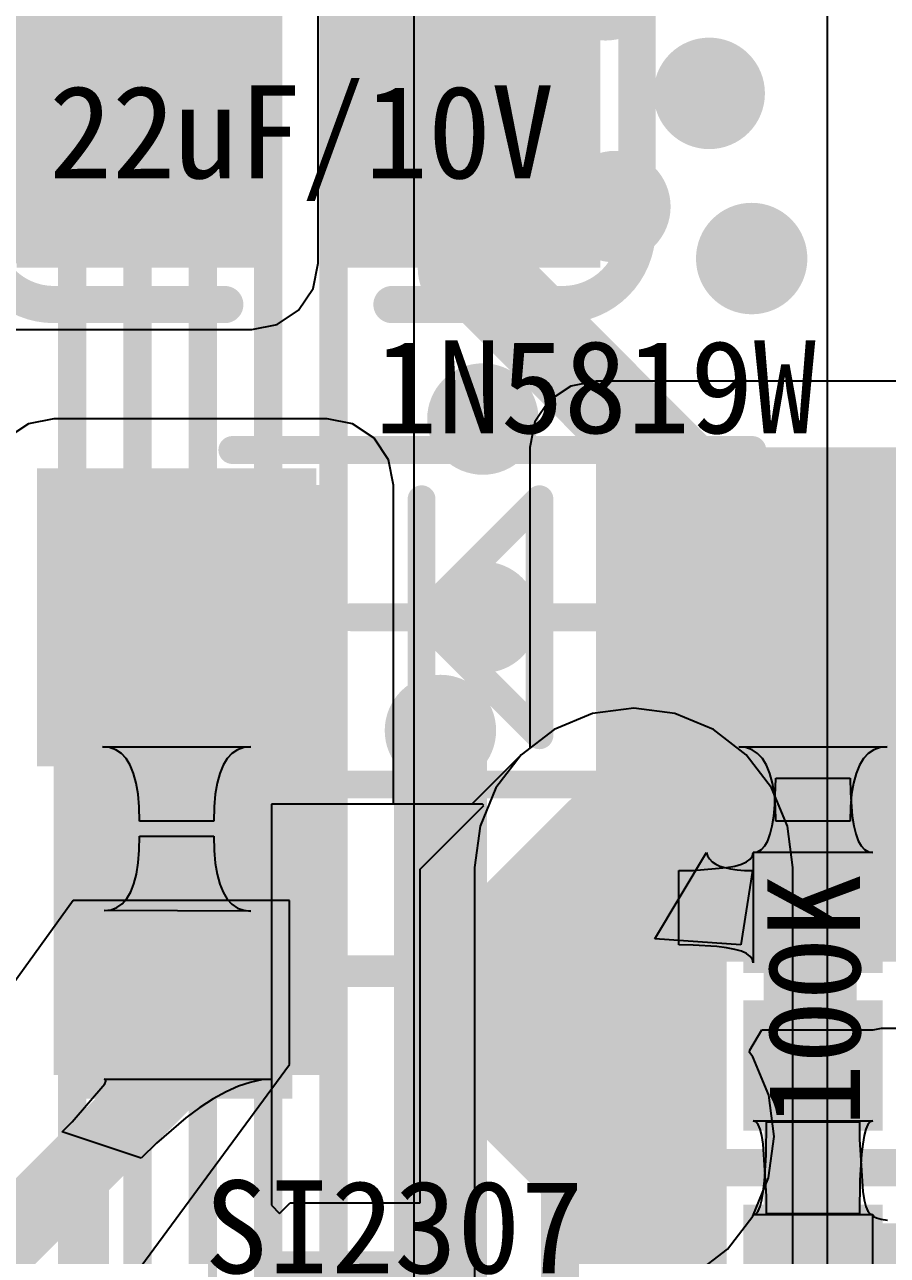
# Model space of a CAD drawing. Header units: millimetres. Extents: x -30 to 3.5, y -1.1 to 91.3.
# Drawn here: x -11.1 to -6.46, y 49.25 to 55.87 of the extents above; entities that cross this region are included whole.
import ezdxf

# ---------------------------------------------------------------- set-up
doc = ezdxf.new("R2010")
doc.units = ezdxf.units.MM
for name, color, linetype in [('BottomLayer', 5, 'Continuous'), ('MultiLayer', 9, 'Continuous'), ('TopLayer', 1, 'Continuous'), ('TopOverlay', 2, 'Continuous'), ('TopPaste', 8, 'Continuous'), ('TopSolder', 216, 'Continuous'), ('ViaHoleLayer', 16, 'Continuous')]:
    doc.layers.add(name, color=color, linetype=linetype)

# ---------------------------------------------------------------- blocks, each defined once
blk = doc.blocks.new('LC_0805_C_3')
at = {"layer": 'TopLayer'}
for points in [[(-1.46999706, -0.7349998), (-0.30999938, -0.7349998), (-1.46999706, 0.7349998), (-0.30999938, 0.7349998)], [(0.31000446, -0.7349998), (1.47000214, -0.7349998), (0.31000446, 0.7349998), (1.47000214, 0.7349998)]]:
    blk.add_solid(points, dxfattribs=at)
at = {"layer": 'TopOverlay', "const_width": 0.1999996}
for points in [[(-1.77000154, 0.63500508, -0.4142135623730951), (-1.37000234, 1.03500428)], [(1.37000488, 1.03500428, -0.4142126324387498), (1.77000408, 0.63500254)], [(-1.36999726, -1.03500174, -0.4142126324387498), (-1.769999, -0.63500254)], [(1.77000154, -0.635, -0.4142135623730951), (1.37000234, -1.0349992)]]:
    blk.add_lwpolyline(points, format="xyb", dxfattribs=at)
for points in [[(-1.37000234, 1.03500428), (-0.4500016399999999, 1.03500428)], [(0.4500041799999999, 1.03500428), (1.37000488, 1.03500428)], [(-1.769999, -0.635), (-1.769999, 0.635)], [(1.77000154, -0.635), (1.77000154, 0.635)], [(-1.36999726, -1.0349992), (-0.44999656, -1.0349992)], [(0.4500016399999999, -1.0349992), (1.37000234, -1.0349992)]]:
    blk.add_lwpolyline(points, dxfattribs=at)
at = {"layer": 'TopOverlay', "const_width": 0.0999998}
for points in [[(-1.42000224, 1.03500428, 1), (-1.32000244, 1.03500428, 1)], [(-1.42000224, 1.03500428, 1), (-1.32000244, 1.03500428, 1)], [(-0.50000154, 1.03500428, 1), (-0.40000174, 1.03500428, 1)], [(0.40000428, 1.03500428, 1), (0.50000408, 1.03500428, 1)], [(1.32000498, 1.03500428, 1), (1.42000478, 1.03500428, 1)], [(1.32000498, 1.03500428, 1), (1.42000478, 1.03500428, 1)], [(-1.82000144, 0.63500508, 1), (-1.72000164, 0.63500508, 1)], [(-1.8199989, 0.635, 1), (-1.7199991, 0.635, 1)], [(1.72000164, 0.635, 1), (1.82000144, 0.635, 1)], [(1.72000418, 0.63500254, 1), (1.82000398, 0.63500254, 1)], [(-1.8199989, -0.635, 1), (-1.7199991, -0.635, 1)], [(-1.8199989, -0.63500254, 1), (-1.7199991, -0.63500254, 1)], [(1.72000164, -0.635, 1), (1.82000144, -0.635, 1)], [(1.72000164, -0.635, 1), (1.82000144, -0.635, 1)], [(-1.41999716, -1.0349992, 1), (-1.31999736, -1.0349992, 1)], [(-1.41999716, -1.03500174, 1), (-1.31999736, -1.03500174, 1)], [(-0.49999646, -1.0349992, 1), (-0.3999966599999999, -1.0349992, 1)], [(0.40000174, -1.0349992, 1), (0.50000154, -1.0349992, 1)], [(1.32000244, -1.0349992, 1), (1.42000224, -1.0349992, 1)], [(1.32000244, -1.0349992, 1), (1.42000224, -1.0349992, 1)]]:
    blk.add_lwpolyline(points, format="xyb", close=True, dxfattribs=at)
at = {"layer": 'TopPaste'}
for points in [[(-1.46999706, -0.7349998), (-0.30999938, -0.7349998), (-1.46999706, 0.7349998), (-0.30999938, 0.7349998)], [(0.31000446, -0.7349998), (1.47000214, -0.7349998), (0.31000446, 0.7349998), (1.47000214, 0.7349998)]]:
    blk.add_solid(points, dxfattribs=at)
at = {"layer": 'TopSolder'}
for points in [[(-1.57159706, -0.8365998), (-0.20839938, -0.8365998), (-1.57159706, 0.8365998), (-0.20839938, 0.8365998)], [(0.20840446, -0.8365998), (1.57160214, -0.8365998), (0.20840446, 0.8365998), (1.57160214, 0.8365998)]]:
    blk.add_solid(points, dxfattribs=at)
blk = doc.blocks.new('LC_0402_R_19')
at = {"layer": 'TopLayer'}
for points in [[(-0.72499728, -0.32500062), (-0.12499848, -0.32500062), (-0.72499728, 0.32500062), (-0.12499848, 0.32500062)], [(0.12500356, -0.32500062), (0.72500236, -0.32500062), (0.12500356, 0.32500062), (0.72500236, 0.32500062)]]:
    blk.add_solid(points, dxfattribs=at)
at = {"layer": 'TopOverlay', "const_width": 0.1999996}
for points in [[(-0.9749993199999999, 0.57499758), (-0.2999994, 0.57499758)], [(-0.9749993199999999, 0.57499758), (-0.9749993199999999, -0.5750026599999999)], [(0.2999994, 0.57499758), (0.9749993199999999, 0.57499758)], [(0.9749993199999999, 0.57499758), (0.9749993199999999, -0.5750026599999999)], [(-0.9749993199999999, -0.5750026599999999), (-0.2999994, -0.5750026599999999)], [(0.2999994, -0.5750026599999999), (0.9749993199999999, -0.5750026599999999)]]:
    blk.add_lwpolyline(points, dxfattribs=at)
at = {"layer": 'TopOverlay', "const_width": 0.0999998}
for points in [[(-1.02499922, 0.57499758, 1), (-0.9249994199999999, 0.57499758, 1)], [(-1.02499922, 0.57499758, 1), (-0.9249994199999999, 0.57499758, 1)], [(-0.3499993, 0.57499758, 1), (-0.2499995, 0.57499758, 1)], [(0.2499995, 0.57499758, 1), (0.3499993, 0.57499758, 1)], [(0.9249994199999999, 0.57499758, 1), (1.02499922, 0.57499758, 1)], [(0.9249994199999999, 0.57499758, 1), (1.02499922, 0.57499758, 1)], [(-1.02499922, -0.5750026599999999, 1), (-0.9249994199999999, -0.5750026599999999, 1)], [(-1.02499922, -0.5750026599999999, 1), (-0.9249994199999999, -0.5750026599999999, 1)], [(-0.3499993, -0.5750026599999999, 1), (-0.2499995, -0.5750026599999999, 1)], [(0.2499995, -0.5750026599999999, 1), (0.3499993, -0.5750026599999999, 1)], [(0.9249994199999999, -0.5750026599999999, 1), (1.02499922, -0.5750026599999999, 1)], [(0.9249994199999999, -0.5750026599999999, 1), (1.02499922, -0.5750026599999999, 1)]]:
    blk.add_lwpolyline(points, format="xyb", close=True, dxfattribs=at)
at = {"layer": 'TopPaste'}
for points in [[(-0.72499728, -0.32500062), (-0.12499848, -0.32500062), (-0.72499728, 0.32500062), (-0.12499848, 0.32500062)], [(0.12500356, -0.32500062), (0.72500236, -0.32500062), (0.12500356, 0.32500062), (0.72500236, 0.32500062)]]:
    blk.add_solid(points, dxfattribs=at)
at = {"layer": 'TopSolder'}
for points in [[(-0.7757972799999999, -0.37580062), (-0.07419848, -0.37580062), (-0.7757972799999999, 0.37580062), (-0.07419848, 0.37580062)], [(0.07420356, -0.37580062), (0.7758023599999999, -0.37580062), (0.07420356, 0.37580062), (0.7758023599999999, 0.37580062)]]:
    blk.add_solid(points, dxfattribs=at)
blk = doc.blocks.new('LC_0402_R_20')
at = {"layer": 'TopLayer'}
for points in [[(-0.72499728, -0.32500062), (-0.12499848, -0.32500062), (-0.72499728, 0.32500062), (-0.12499848, 0.32500062)], [(0.12500356, -0.32500062), (0.72500236, -0.32500062), (0.12500356, 0.32500062), (0.72500236, 0.32500062)]]:
    blk.add_solid(points, dxfattribs=at)
at = {"layer": 'TopOverlay', "const_width": 0.1999996}
for points in [[(-0.9749993199999999, 0.57499758), (-0.2999994, 0.57499758)], [(-0.9749993199999999, 0.57499758), (-0.9749993199999999, -0.5750026599999999)], [(0.2999994, 0.57499758), (0.9749993199999999, 0.57499758)], [(0.9749993199999999, 0.57499758), (0.9749993199999999, -0.5750026599999999)], [(-0.9749993199999999, -0.5750026599999999), (-0.2999994, -0.5750026599999999)], [(0.2999994, -0.5750026599999999), (0.9749993199999999, -0.5750026599999999)]]:
    blk.add_lwpolyline(points, dxfattribs=at)
at = {"layer": 'TopOverlay', "const_width": 0.0999998}
for points in [[(-1.02499922, 0.57499758, 1), (-0.9249994199999999, 0.57499758, 1)], [(-1.02499922, 0.57499758, 1), (-0.9249994199999999, 0.57499758, 1)], [(-0.3499993, 0.57499758, 1), (-0.2499995, 0.57499758, 1)], [(0.2499995, 0.57499758, 1), (0.3499993, 0.57499758, 1)], [(0.9249994199999999, 0.57499758, 1), (1.02499922, 0.57499758, 1)], [(0.9249994199999999, 0.57499758, 1), (1.02499922, 0.57499758, 1)], [(-1.02499922, -0.5750026599999999, 1), (-0.9249994199999999, -0.5750026599999999, 1)], [(-1.02499922, -0.5750026599999999, 1), (-0.9249994199999999, -0.5750026599999999, 1)], [(-0.3499993, -0.5750026599999999, 1), (-0.2499995, -0.5750026599999999, 1)], [(0.2499995, -0.5750026599999999, 1), (0.3499993, -0.5750026599999999, 1)], [(0.9249994199999999, -0.5750026599999999, 1), (1.02499922, -0.5750026599999999, 1)], [(0.9249994199999999, -0.5750026599999999, 1), (1.02499922, -0.5750026599999999, 1)]]:
    blk.add_lwpolyline(points, format="xyb", close=True, dxfattribs=at)
at = {"layer": 'TopPaste'}
for points in [[(-0.72499728, -0.32500062), (-0.12499848, -0.32500062), (-0.72499728, 0.32500062), (-0.12499848, 0.32500062)], [(0.12500356, -0.32500062), (0.72500236, -0.32500062), (0.12500356, 0.32500062), (0.72500236, 0.32500062)]]:
    blk.add_solid(points, dxfattribs=at)
at = {"layer": 'TopSolder'}
for points in [[(-0.7757972799999999, -0.37580062), (-0.07419848, -0.37580062), (-0.7757972799999999, 0.37580062), (-0.07419848, 0.37580062)], [(0.07420356, -0.37580062), (0.7758023599999999, -0.37580062), (0.07420356, 0.37580062), (0.7758023599999999, 0.37580062)]]:
    blk.add_solid(points, dxfattribs=at)
blk = doc.blocks.new('SOT_23___GDS_26')
at = {"layer": 'TopLayer'}
for points in [[(-0.4571999999999999, 0.4660011), (0.4571999999999999, 0.4660011), (-0.4571999999999999, 1.5659989), (0.4571999999999999, 1.5659989)], [(-1.4072108, -1.4732), (-0.4928107999999999, -1.4732), (-1.4072108, -0.5588), (-0.4928107999999999, -0.5588)], [(0.4928107999999999, -1.4732), (1.4072108, -1.4732), (0.4928107999999999, -0.5588), (1.4072108, -0.5588)]]:
    blk.add_solid(points, dxfattribs=at)
at = {"layer": 'TopOverlay', "const_width": 0.16999966}
for points in [[(-0.9500107999999999, 1.143), (-1.4580108, 1.143)], [(-1.4580108, 1.143), (-1.4580108, 0)], [(1.4629892, 1.143), (0.9549892, 1.143)], [(1.4629892, 1.143), (1.4629892, 0)], [(0.2183892, -1.143), (-0.2134108, -1.143)]]:
    blk.add_lwpolyline(points, dxfattribs=at)
at = {"layer": 'TopOverlay', "const_width": 0.08499856}
for points in [[(-1.50051008, 1.143, 1), (-1.41551152, 1.143, 1)], [(-1.50051008, 1.143, 1), (-1.41551152, 1.143, 1)], [(-0.9925100799999999, 1.143, 1), (-0.9075115199999999, 1.143, 1)], [(0.91248992, 1.143, 1), (0.9974884799999999, 1.143, 1)], [(1.42048992, 1.143, 1), (1.50548848, 1.143, 1)], [(1.42048992, 1.143, 1), (1.50548848, 1.143, 1)], [(-1.50051008, 0, 1), (-1.41551152, 0, 1)], [(1.42048992, 0, 1), (1.50548848, 0, 1)], [(-0.25591008, -1.143, 1), (-0.17091152, -1.143, 1)], [(0.17588992, -1.143, 1), (0.26088848, -1.143, 1)]]:
    blk.add_lwpolyline(points, format="xyb", close=True, dxfattribs=at)
at = {"layer": 'TopPaste'}
for points in [[(-0.4571999999999999, 0.4660011), (0.4571999999999999, 0.4660011), (-0.4571999999999999, 1.5659989), (0.4571999999999999, 1.5659989)], [(-1.4072108, -1.4732), (-0.4928107999999999, -1.4732), (-1.4072108, -0.5588), (-0.4928107999999999, -0.5588)], [(0.4928107999999999, -1.4732), (1.4072108, -1.4732), (0.4928107999999999, -0.5588), (1.4072108, -0.5588)]]:
    blk.add_solid(points, dxfattribs=at)
at = {"layer": 'TopSolder'}
for points in [[(-0.5588, 0.3644011), (0.5588, 0.3644011), (-0.5588, 1.6675989), (0.5588, 1.6675989)], [(-1.5088108, -1.5748), (-0.3912108, -1.5748), (-1.5088108, -0.4571999999999999), (-0.3912108, -0.4571999999999999)], [(0.3912108, -1.5748), (1.5088108, -1.5748), (0.3912108, -0.4571999999999999), (1.5088108, -0.4571999999999999)]]:
    blk.add_solid(points, dxfattribs=at)
blk = doc.blocks.new('SDO123_38')
at = {"layer": 'TopLayer'}
for points in [[(-1.05000044, -0.6999985999999999), (-1.05000044, 0.6999985999999999), (-2.34999784, -0.6999985999999999), (-2.34999784, 0.6999985999999999)], [(2.34999784, -0.6999985999999999), (2.34999784, 0.6999985999999999), (1.05000044, -0.6999985999999999), (1.05000044, 0.6999985999999999)]]:
    blk.add_solid(points, dxfattribs=at)
at = {"layer": 'TopOverlay', "const_width": 0.1499997}
for points in [[(1.39999974, 0.90000074), (-1.39999974, 0.90000074)], [(-0.254, 0.635), (-0.254, -0.254)], [(0.254, 0.127), (-0.254, 0.635)], [(0.3809999999999999, 0.635), (0.3809999999999999, -0.635)], [(0.7619999999999999, 0), (-0.7619999999999999, 0)], [(0.254, -0.127), (-0.254, -0.635)], [(-0.254, -0.254), (-0.254, -0.635)], [(1.39999974, -0.90000074), (-1.39999974, -0.90000074)]]:
    blk.add_lwpolyline(points, dxfattribs=at)
at = {"layer": 'TopOverlay', "const_width": 0.07499858}
for points in [[(-1.4375003, 0.90000074, 1), (-1.36249918, 0.90000074, 1)], [(1.36249918, 0.90000074, 1), (1.4375003, 0.90000074, 1)], [(-0.29150056, 0.635, 1), (-0.21649944, 0.635, 1)], [(-0.29150056, 0.635, 1), (-0.21649944, 0.635, 1)], [(0.34349944, 0.635, 1), (0.41850056, 0.635, 1)], [(0.21649944, 0.127, 1), (0.29150056, 0.127, 1)], [(-0.79950056, 0, 1), (-0.72449944, 0, 1)], [(0.72449944, 0, 1), (0.79950056, 0, 1)], [(0.21649944, -0.127, 1), (0.29150056, -0.127, 1)], [(-0.29150056, -0.254, 1), (-0.21649944, -0.254, 1)], [(-0.29150056, -0.254, 1), (-0.21649944, -0.254, 1)], [(-0.29150056, -0.635, 1), (-0.21649944, -0.635, 1)], [(-0.29150056, -0.635, 1), (-0.21649944, -0.635, 1)], [(0.34349944, -0.635, 1), (0.41850056, -0.635, 1)], [(-1.4375003, -0.90000074, 1), (-1.36249918, -0.90000074, 1)], [(1.36249918, -0.90000074, 1), (1.4375003, -0.90000074, 1)]]:
    blk.add_lwpolyline(points, format="xyb", close=True, dxfattribs=at)
at = {"layer": 'TopPaste'}
for points in [[(-1.05000044, -0.6999985999999999), (-1.05000044, 0.6999985999999999), (-2.34999784, -0.6999985999999999), (-2.34999784, 0.6999985999999999)], [(2.34999784, -0.6999985999999999), (2.34999784, 0.6999985999999999), (1.05000044, -0.6999985999999999), (1.05000044, 0.6999985999999999)]]:
    blk.add_solid(points, dxfattribs=at)
at = {"layer": 'TopSolder'}
for points in [[(-0.9484004399999999, -0.8015985999999998), (-0.9484004399999999, 0.8015985999999998), (-2.45159784, -0.8015985999999998), (-2.45159784, 0.8015985999999998)], [(2.45159784, -0.8015985999999998), (2.45159784, 0.8015985999999998), (0.9484004399999999, -0.8015985999999998), (0.9484004399999999, 0.8015985999999998)]]:
    blk.add_solid(points, dxfattribs=at)

msp = doc.modelspace()

# ---------------------------------------------------------------- linework, layer by layer
at = {"layer": 'BottomLayer'}
for p, q in [((-6.781546, 57.91470764), (-6.781546, 40.07339712)), ((-9.006255799999998, 51.83142288), (-9.006255799999998, 56.96827824)), ((-8.0450944, 52.16152128), (-8.25186564, 52.07587247999999)), ((-7.823199999999999, 52.19073381999999), (-8.0450944, 52.16152128)), ((-7.601305599999999, 52.16152128), (-7.823199999999999, 52.19073381999999)), ((-7.394534359999999, 52.07587247999999), (-7.601305599999999, 52.16152128)), ((-8.25186564, 52.07587247999999), (-8.42942688, 51.93962688)), ((-7.21697312, 51.93962688), (-7.394534359999999, 52.07587247999999)), ((-8.42942688, 51.93962688), (-8.56567248, 51.76206564)), ((-7.080727519999999, 51.76206564), (-7.21697312, 51.93962688)), ((-9.00625326, 51.83141018), (-9.006255799999998, 51.83142288)), ((-9.00625326, 48.00776783999999), (-9.00625326, 51.83141018)), ((-8.56567248, 51.76206564), (-8.65132128, 51.5552944)), ((-6.99507872, 51.5552944), (-7.080727519999999, 51.76206564)), ((-8.65132128, 51.5552944), (-8.680533819999999, 51.3334)), ((-6.96586618, 51.3334), (-6.99507872, 51.5552944)), ((-8.680533819999999, 51.3334), (-8.680533819999999, 45.74491994)), ((-6.96586618, 45.38979999999999), (-6.96586618, 51.3334))]:
    msp.add_line(p, q, dxfattribs=at)
for points, const_width in [([(-10.84860416, 51.2482084), (-10.84860416, 57.73139584)], 0.15200122), ([(-10.49660334, 51.39400948), (-10.49660334, 57.58559476)], 0.15200122), ([(-10.14460252, 51.53981056), (-10.14460252, 57.43979368)], 0.15200122), ([(-9.792601699999999, 51.68561164), (-9.792601699999999, 57.2939926)], 0.15200122), ([(-9.44060088, 51.83141272), (-9.44060088, 57.14819152)], 0.15200122), ([(-8.6868, 54.5592), (-6.87319936, 52.74559935999999)], 0.499999), ([(-6.87319936, 44.94280063999999), (-6.87319936, 52.74559935999999)], 0.499999), ([(-8.8646, 47.752), (-8.8646, 52.06999999999999)], 0.499999), ([(-9.44060088, 51.83141272), (-9.44059834, 51.83141018)], 0.15200122), ([(-9.44059834, 48.00776783999999), (-9.44059834, 51.83141018)], 0.15200122), ([(-7.823199999999999, 45.38979999999999), (-7.823199999999999, 51.3334)], 1.00000054), ([(-9.792601699999999, 51.68561164), (-9.792599159999998, 51.6856091)], 0.15200122), ([(-9.792599159999998, 48.15356892), (-9.792599159999998, 51.6856091)], 0.15200122), ([(-10.14460252, 51.53981056), (-10.14459998, 51.53980802)], 0.15200122), ([(-10.14459998, 48.29937), (-10.14459998, 51.53980802)], 0.15200122), ([(-10.49660334, 51.39400948), (-10.4966008, 51.39400694)], 0.15200122), ([(-10.4966008, 48.44517108), (-10.4966008, 51.39400694)], 0.15200122), ([(-10.84860416, 51.2482084), (-10.84860162, 51.24820586000001)], 0.15200122), ([(-10.84860162, 48.59097216), (-10.84860162, 51.24820586000001)], 0.15200122)]:
    msp.add_lwpolyline(points, dxfattribs=dict(at, const_width=const_width))
for points, const_width in [([(-8.1255997, 56.08320000000001, 1), (-7.8256003, 56.08320000000001, 1)], 0.2999994), ([(-7.566799699999999, 55.499, 1), (-7.266800299999999, 55.499, 1)], 0.2999994), ([(-8.0747997, 54.88939999999999, 1), (-7.774800299999999, 54.88939999999999, 1)], 0.2999994), ([(-7.338199699999999, 54.60999999999999, 1), (-7.0382003, 54.60999999999999, 1)], 0.2999994), ([(-8.836799699999998, 54.5592, 1), (-8.5368003, 54.5592, 1)], 0.2999994), ([(-8.811798479999998, 54.5592, 1), (-8.56180152, 54.5592, 1)], 0.2499995), ([(-8.7859997, 53.7464, 1), (-8.4860003, 53.7464, 1)], 0.2999994), ([(-6.998197839999999, 52.74559935999999, 1), (-6.74820088, 52.74559935999999, 1)], 0.2499995), ([(-6.998197839999999, 52.74559935999999, 1), (-6.74820088, 52.74559935999999, 1)], 0.2499995), ([(-8.7859997, 52.67959999999999, 1), (-8.4860003, 52.67959999999999, 1)], 0.2999994), ([(-9.0145997, 52.06999999999999, 1), (-8.7146003, 52.06999999999999, 1)], 0.2999994), ([(-8.98959848, 52.06999999999999, 1), (-8.73960152, 52.06999999999999, 1)], 0.2499995), ([(-9.47860182, 51.83141272, 1), (-9.402599939999998, 51.83141272, 1)], 0.07599934), ([(-9.47860182, 51.83141272, 1), (-9.402599939999998, 51.83141272, 1)], 0.07599934), ([(-9.47859928, 51.83141018, 1), (-9.4025974, 51.83141018, 1)], 0.07599934), ([(-9.47859928, 51.83141018, 1), (-9.4025974, 51.83141018, 1)], 0.07599934), ([(-8.0731995, 51.3334, 1), (-7.5732005, 51.3334, 1)], 0.499999), ([(-9.830602639999999, 51.68561164, 1), (-9.754600759999999, 51.68561164, 1)], 0.07599934), ([(-9.830602639999999, 51.68561164, 1), (-9.754600759999999, 51.68561164, 1)], 0.07599934), ([(-9.830600099999998, 51.6856091, 1), (-9.754598219999998, 51.6856091, 1)], 0.07599934), ([(-9.830600099999998, 51.6856091, 1), (-9.754598219999998, 51.6856091, 1)], 0.07599934), ([(-8.0231996, 51.3334, 1), (-7.6232004, 51.3334, 1)], 0.3999992), ([(-10.18260346, 51.53981056, 1), (-10.10660158, 51.53981056, 1)], 0.07599934), ([(-10.18260346, 51.53981056, 1), (-10.10660158, 51.53981056, 1)], 0.07599934), ([(-10.18260092, 51.53980802, 1), (-10.10659904, 51.53980802, 1)], 0.07599934), ([(-10.18260092, 51.53980802, 1), (-10.10659904, 51.53980802, 1)], 0.07599934), ([(-10.53460428, 51.39400948, 1), (-10.4586024, 51.39400948, 1)], 0.07599934), ([(-10.53460428, 51.39400948, 1), (-10.4586024, 51.39400948, 1)], 0.07599934), ([(-10.53460174, 51.39400694, 1), (-10.45859986, 51.39400694, 1)], 0.07599934), ([(-10.53460174, 51.39400694, 1), (-10.45859986, 51.39400694, 1)], 0.07599934), ([(-10.8866051, 51.2482084, 1), (-10.81060322, 51.2482084, 1)], 0.07599934), ([(-10.8866051, 51.2482084, 1), (-10.81060322, 51.2482084, 1)], 0.07599934), ([(-10.88660256, 51.24820586000001, 1), (-10.81060068, 51.24820586000001, 1)], 0.07599934), ([(-10.88660256, 51.24820586000001, 1), (-10.81060068, 51.24820586000001, 1)], 0.07599934), ([(-8.1001997, 49.911, 1), (-7.800200299999999, 49.911, 1)], 0.2999994)]:
    msp.add_lwpolyline(points, format="xyb", close=True, dxfattribs=dict(at, const_width=const_width))
at = {"layer": 'MultiLayer'}
for points, const_width in [([(-8.1255997, 56.08320000000001, 1), (-7.8256003, 56.08320000000001, 1)], 0.2999994), ([(-7.566799699999999, 55.499, 1), (-7.266800299999999, 55.499, 1)], 0.2999994), ([(-8.0747997, 54.88939999999999, 1), (-7.774800299999999, 54.88939999999999, 1)], 0.2999994), ([(-7.338199699999999, 54.60999999999999, 1), (-7.0382003, 54.60999999999999, 1)], 0.2999994), ([(-8.836799699999998, 54.5592, 1), (-8.5368003, 54.5592, 1)], 0.2999994), ([(-8.7859997, 53.7464, 1), (-8.4860003, 53.7464, 1)], 0.2999994), ([(-8.7859997, 52.67959999999999, 1), (-8.4860003, 52.67959999999999, 1)], 0.2999994), ([(-9.0145997, 52.06999999999999, 1), (-8.7146003, 52.06999999999999, 1)], 0.2999994), ([(-8.0231996, 51.3334, 1), (-7.6232004, 51.3334, 1)], 0.3999992), ([(-8.1001997, 49.911, 1), (-7.800200299999999, 49.911, 1)], 0.2999994)]:
    msp.add_lwpolyline(points, format="xyb", close=True, dxfattribs=dict(at, const_width=const_width))
at = {"layer": 'TopLayer'}
for p, q in [((-9.5237427, 54.58459999999999), (-9.5237427, 56.66904845999999)), ((-9.550908, 54.44803689999999), (-9.5237427, 54.58459999999999)), ((-9.6282637, 54.3322637), (-9.550908, 54.44803689999999)), ((-9.7440369, 54.25490799999999), (-9.6282637, 54.3322637)), ((-9.8806, 54.22774269999999), (-9.7440369, 54.25490799999999)), ((-11.39100338, 54.22774269999999), (-9.8806, 54.22774269999999)), ((-8.162963099999999, 53.923692), (-8.2787363, 53.84633629999999)), ((-8.026399999999999, 53.9508573), (-8.162963099999999, 53.923692)), ((-6.223, 53.9508573), (-8.026399999999999, 53.9508573)), ((-8.2787363, 53.84633629999999), (-8.356091999999999, 53.7305631)), ((-11.0839631, 53.720492), (-11.19973376, 53.64313629999999)), ((-10.9474, 53.74765729999999), (-11.0839631, 53.720492)), ((-9.4742, 53.74765729999999), (-10.9474, 53.74765729999999)), ((-9.3376369, 53.720492), (-9.4742, 53.74765729999999)), ((-9.221863699999998, 53.64313629999999), (-9.3376369, 53.720492)), ((-8.356091999999999, 53.7305631), (-8.383257299999999, 53.59399999999999)), ((-9.144508, 53.5273631), (-9.221863699999998, 53.64313629999999)), ((-8.383257299999999, 53.59399999999999), (-8.383257299999999, 51.9750548)), ((-9.1173427, 53.39079999999999), (-9.144508, 53.5273631)), ((-9.1173427, 51.67372443999999), (-9.1173427, 53.39079999999999)), ((-10.6471974, 51.97890036), (-10.68519834, 51.98290085999999)), ((-10.68519834, 51.98290085999999), (-9.88519994, 51.98290085999999)), ((-10.6131995, 51.9669014), (-10.6471974, 51.97890036)), ((-10.58319956, 51.94690144), (-10.6131995, 51.9669014)), ((-10.55719758, 51.91890048), (-10.58319956, 51.94690144)), ((-9.98719872, 51.94690144), (-10.0132007, 51.91890048)), ((-9.95719878, 51.9669014), (-9.98719872, 51.94690144)), ((-9.92320088, 51.97890036), (-9.95719878, 51.9669014)), ((-9.88519994, 51.98290085999999), (-9.92320088, 51.97890036)), ((-8.42942688, 51.93962688), (-8.69532932, 51.67372443999999)), ((-8.383257299999999, 51.9750548), (-8.42942688, 51.93962688)), ((-7.21999826, 51.97890036), (-7.2579992, 51.98290085999999)), ((-7.2579992, 51.98290085999999), (-6.458000799999999, 51.98290085999999)), ((-7.18600036, 51.9669014), (-7.21999826, 51.97890036)), ((-7.15600042, 51.94690144), (-7.18600036, 51.9669014)), ((-7.129998439999999, 51.91890048), (-7.15600042, 51.94690144)), ((-6.559999579999999, 51.94690144), (-6.58600156, 51.91890048)), ((-6.52999964, 51.9669014), (-6.559999579999999, 51.94690144)), ((-6.496001739999999, 51.97890036), (-6.52999964, 51.9669014)), ((-6.458000799999999, 51.98290085999999), (-6.496001739999999, 51.97890036)), ((-10.53519864, 51.88290105999999), (-10.55719758, 51.91890048)), ((-10.51719766, 51.83890064000001), (-10.53519864, 51.88290105999999)), ((-10.03519964, 51.88290105999999), (-10.05320062, 51.83890064000001)), ((-10.0132007, 51.91890048), (-10.03519964, 51.88290105999999)), ((-7.107999499999999, 51.88290105999999), (-7.129998439999999, 51.91890048)), ((-7.089998519999999, 51.83890064000001), (-7.107999499999999, 51.88290105999999)), ((-6.608000499999999, 51.88290105999999), (-6.626001479999999, 51.83890064000001)), ((-6.58600156, 51.91890048), (-6.608000499999999, 51.88290105999999)), ((-10.50319972, 51.78690176), (-10.51719766, 51.83890064000001)), ((-10.05320062, 51.83890064000001), (-10.06719856, 51.78690176)), ((-7.07600058, 51.78690176), (-7.089998519999999, 51.83890064000001)), ((-7.062868780000001, 51.66929975999999), (-7.0579996, 51.81329998)), ((-7.0579996, 51.81329998), (-6.658000400000001, 51.81329998)), ((-6.658000400000001, 51.81329998), (-6.656783739999999, 51.73730064)), ((-6.626001479999999, 51.83890064000001), (-6.639999420000001, 51.78690176)), ((-10.49319974, 51.72690188), (-10.50319972, 51.78690176)), ((-10.06719856, 51.78690176), (-10.07719854, 51.72690188)), ((-7.0660006, 51.72690188), (-7.07600058, 51.78690176)), ((-6.656783739999999, 51.73730064), (-6.647047919999999, 51.60929987999999)), ((-6.639999420000001, 51.78690176), (-6.6499994, 51.72690188)), ((-10.48719772, 51.658901), (-10.49319974, 51.72690188)), ((-10.07719854, 51.72690188), (-10.08320056, 51.658901)), ((-8.63710998, 51.67372443999999), (-9.77482424, 51.67372443999999)), ((-9.77482424, 51.67372443999999), (-9.77482424, 49.51520704)), ((-8.69532932, 51.67372443999999), (-9.1173427, 51.67372443999999)), ((-8.97300212, 51.32473097999999), (-8.63055932, 51.66717378)), ((-8.63055932, 51.66717378), (-8.63710998, 51.67372443999999)), ((-7.068952079999999, 51.60929987999999), (-7.062868780000001, 51.66929975999999)), ((-7.059998579999999, 51.658901), (-7.0660006, 51.72690188)), ((-6.6499994, 51.72690188), (-6.656001419999999, 51.658901)), ((-10.48519874, 51.58290166), (-10.48719772, 51.658901)), ((-10.08320056, 51.658901), (-10.08519954, 51.58290166)), ((-7.07747124, 51.557301), (-7.068952079999999, 51.60929987999999)), ((-7.0579996, 51.58290166), (-7.059998579999999, 51.658901)), ((-6.656001419999999, 51.658901), (-6.658000400000001, 51.58290166)), ((-6.647047919999999, 51.60929987999999), (-6.63852876, 51.557301)), ((-10.08519954, 51.58290166), (-10.48519874, 51.58290166)), ((-7.088423719999999, 51.51330058), (-7.07747124, 51.557301)), ((-6.658000400000001, 51.58290166), (-7.0579996, 51.58290166)), ((-6.63852876, 51.557301), (-6.62757628, 51.51330058)), ((-10.48709612, 51.4255004), (-10.48519874, 51.50149974)), ((-10.48519874, 51.50149974), (-10.08519954, 51.50149974)), ((-10.08519954, 51.50149974), (-10.08320056, 51.42506098)), ((-7.11763372, 51.4493002), (-7.101812059999999, 51.47730116)), ((-7.101812059999999, 51.47730116), (-7.088423719999999, 51.51330058)), ((-6.62757628, 51.51330058), (-6.61418794, 51.47730116)), ((-6.61418794, 51.47730116), (-6.59836628, 51.4493002)), ((-10.49278826, 51.35749952), (-10.48709612, 51.4255004)), ((-10.08320056, 51.42506098), (-10.07719854, 51.35664861999999)), ((-7.710357959999999, 50.94964664), (-7.4313796, 51.41388243999999)), ((-7.4313796, 51.41388243999999), (-7.42530392, 51.39539886)), ((-7.18370166, 51.39492895999999), (-7.17970116, 51.41330078)), ((-7.17970116, 51.41330078), (-7.156576999999999, 51.41730128)), ((-7.17970116, 51.41330078), (-7.17970116, 50.81990089999999)), ((-6.536298840000001, 51.41330078), (-7.17970116, 51.41330078)), ((-7.156576999999999, 51.41730128), (-7.135888699999999, 51.42930024)), ((-7.135888699999999, 51.42930024), (-7.11763372, 51.4493002)), ((-6.59836628, 51.4493002), (-6.5801113, 51.42930024)), ((-6.5801113, 51.42930024), (-6.559423, 51.41730128)), ((-6.559423, 51.41730128), (-6.536298840000001, 51.41330078)), ((-10.50227262, 51.29749963999999), (-10.49278826, 51.35749952)), ((-10.07719854, 51.35664861999999), (-10.06719856, 51.29627027999999)), ((-7.42530392, 51.39539886), (-7.4150728, 51.37886091999999)), ((-7.4150728, 51.37886091999999), (-7.400683699999999, 51.36426862)), ((-7.400683699999999, 51.36426862), (-7.382136619999999, 51.35162196)), ((-7.382136619999999, 51.35162196), (-7.359431559999999, 51.34092093999999)), ((-7.359431559999999, 51.34092093999999), (-7.332571059999999, 51.33216555999999)), ((-7.323701379999999, 51.33207157999999), (-7.279700959999999, 51.34077615999999)), ((-7.279700959999999, 51.34077615999999), (-7.24370154, 51.35141368)), ((-7.24370154, 51.35141368), (-7.21570058, 51.36398414)), ((-7.21570058, 51.36398414), (-7.19570062, 51.37848754)), ((-7.19570062, 51.37848754), (-7.18370166, 51.39492895999999)), ((-10.51555174, 51.24550076), (-10.50227262, 51.29749963999999)), ((-10.06719856, 51.29627027999999), (-10.05320062, 51.24392088)), ((-8.97300212, 49.52795276), (-8.97300212, 51.32473097999999)), ((-7.579700359999999, 51.31660044), (-7.503701019999999, 51.31756817999999)), ((-7.579700359999999, 50.91660123999999), (-7.579700359999999, 51.31660044)), ((-7.503701019999999, 51.31756817999999), (-7.323701379999999, 51.33207157999999)), ((-7.332571059999999, 51.33216555999999), (-7.30155258, 51.32535582)), ((-7.30155258, 51.32535582), (-7.266376119999999, 51.32049171999999)), ((-7.266376119999999, 51.32049171999999), (-7.227041679999999, 51.31757326)), ((-7.183551799999999, 51.31660044), (-7.247046719999999, 50.91660123999999)), ((-7.227041679999999, 51.31757326), (-7.183551799999999, 51.31660044)), ((-10.55349426, 51.16550092), (-10.53262816, 51.20150034)), ((-10.53262816, 51.20150034), (-10.51555174, 51.24550076)), ((-10.05320062, 51.24392088), (-10.03519964, 51.19960041999999)), ((-10.84225924, 51.15559746), (-11.2268, 50.6222)), ((-9.6774, 51.15559746), (-10.84225924, 51.15559746)), ((-10.60661582, 51.1175), (-10.57815766, 51.13749995999999)), ((-10.57815766, 51.13749995999999), (-10.55349426, 51.16550092)), ((-10.03519964, 51.19960041999999), (-10.0132007, 51.16331143999999)), ((-10.0132007, 51.16331143999999), (-9.98719872, 51.13505139999999)), ((-9.98719872, 51.13505139999999), (-9.95719878, 51.1148203)), ((-9.6774, 51.0794), (-9.6774, 51.15559746)), ((-10.67491134, 51.10150054), (-10.6388662, 51.10550104)), ((-9.88519994, 51.09845254), (-10.67491134, 51.10150054)), ((-10.6388662, 51.10550104), (-10.60661582, 51.1175)), ((-9.95719878, 51.1148203), (-9.92320088, 51.10262322)), ((-9.92320088, 51.10262322), (-9.88519994, 51.09845254)), ((-9.67739746, 50.27362564), (-9.6774, 51.0794)), ((-7.247046719999999, 50.91660123999999), (-7.710357959999999, 50.94964664)), ((-7.503701019999999, 50.9156335), (-7.579700359999999, 50.91660123999999)), ((-7.37570026, 50.9078992), (-7.503701019999999, 50.9156335)), ((-7.323701379999999, 50.9011301), (-7.37570026, 50.9078992)), ((-7.279700959999999, 50.89242552), (-7.323701379999999, 50.9011301)), ((-7.24370154, 50.88178799999999), (-7.279700959999999, 50.89242552)), ((-7.21570058, 50.86921754), (-7.24370154, 50.88178799999999)), ((-7.19570062, 50.85471413999999), (-7.21570058, 50.86921754)), ((-7.18370166, 50.83827272), (-7.19570062, 50.85471413999999)), ((-7.17970116, 50.81990089999999), (-7.18370166, 50.83827272)), ((-7.1979282, 50.34933288), (-7.133874479999999, 50.45974414)), ((-7.133874479999999, 50.45974414), (-6.53299938, 50.45974414)), ((-6.53299938, 50.45974414), (-6.48876782, 50.4685427)), ((-6.48876782, 50.4685427), (-6.223, 50.4685427)), ((-7.19962238, 50.3368056), (-7.1979282, 50.34933288)), ((-10.6172, 48.9966), (-9.67739746, 50.27362564)), ((-7.182327519999999, 50.31426818), (-7.19962238, 50.3368056)), ((-7.09667872, 50.1074944), (-7.182327519999999, 50.31426818)), ((-10.8480098, 49.96459654), (-10.67151536, 50.16824358)), ((-10.66699162, 50.1908699), (-10.67491134, 50.19369946)), ((-10.67491134, 50.19369946), (-9.769815359999999, 50.19369946)), ((-10.67151536, 50.16824358), (-10.66585878, 50.1823863)), ((-10.66585878, 50.1823863), (-10.66699162, 50.1908699)), ((-9.95224832, 50.15551564), (-10.01871504, 50.12581796)), ((-9.88860862, 50.17672972), (-9.95224832, 50.15551564)), ((-9.82779594, 50.18945766), (-9.88860862, 50.17672972)), ((-9.769815359999999, 50.19369946), (-9.82779594, 50.18945766)), ((-10.08801132, 50.08763414), (-10.16013716, 50.04096418)), ((-10.01871504, 50.12581796), (-10.08801132, 50.08763414)), ((-7.06746618, 49.8856), (-7.09667872, 50.1074944)), ((-10.16013716, 50.04096418), (-10.23509002, 49.98581062)), ((-10.90118216, 49.91085775999999), (-10.8480098, 49.96459654)), ((-10.23509002, 49.98581062), (-10.39348188, 49.85004508)), ((-7.1660766, 49.9648988), (-7.17970116, 49.96990005999999)), ((-7.17970116, 49.96990005999999), (-6.536298840000001, 49.96990005999999)), ((-7.153889679999999, 49.9499001), (-7.1660766, 49.9648988)), ((-7.14313278, 49.92489888), (-7.153889679999999, 49.9499001)), ((-7.11086716, 49.78430226), (-7.107999499999999, 49.9643019)), ((-7.107999499999999, 49.9643019), (-6.608000499999999, 49.9643019)), ((-6.608000499999999, 49.9643019), (-6.607284219999999, 49.86930336)), ((-6.562110319999999, 49.9499001), (-6.57286722, 49.92489888)), ((-6.5499234, 49.9648988), (-6.562110319999999, 49.9499001)), ((-6.536298840000001, 49.96990005999999), (-6.5499234, 49.9648988)), ((-10.47692088, 49.76943564), (-10.90118216, 49.91085775999999)), ((-7.13381098, 49.88990021999999), (-7.14313278, 49.92489888)), ((-7.12592428, 49.84489904), (-7.13381098, 49.88990021999999)), ((-7.09668126, 49.66370559999999), (-7.06746618, 49.8856)), ((-6.58218902, 49.88990021999999), (-6.59007572, 49.84489904)), ((-6.57286722, 49.92489888), (-6.58218902, 49.88990021999999)), ((-10.39348188, 49.85004508), (-10.47692088, 49.76943564)), ((-7.108715779999999, 49.5648996), (-7.12592428, 49.84489904)), ((-6.607284219999999, 49.86930336), (-6.59007572, 49.58930392)), ((-6.59007572, 49.84489904), (-6.596527319999999, 49.78990042)), ((-7.119472679999999, 49.64430254), (-7.11086716, 49.78430226)), ((-6.596527319999999, 49.78990042), (-6.60513284, 49.6499007)), ((-7.182327519999999, 49.45693181999999), (-7.09668126, 49.66370559999999)), ((-7.12592428, 49.58930392), (-7.119472679999999, 49.64430254)), ((-6.60513284, 49.6499007), (-6.608000499999999, 49.46990106)), ((-7.14313278, 49.50930408), (-7.13381098, 49.54430274)), ((-7.13381098, 49.54430274), (-7.12592428, 49.58930392)), ((-7.107999499999999, 49.46990106), (-7.108715779999999, 49.5648996)), ((-6.59007572, 49.58930392), (-6.58218902, 49.54430274)), ((-6.58218902, 49.54430274), (-6.57286722, 49.50930408)), ((-9.77482424, 49.51520704), (-9.730613, 49.4709958)), ((-9.730613, 49.4709958), (-9.67365604, 49.52795276)), ((-9.67365604, 49.52795276), (-8.97300212, 49.52795276)), ((-7.1660766, 49.46930416), (-7.153889679999999, 49.48430286)), ((-7.153889679999999, 49.48430286), (-7.14313278, 49.50930408)), ((-6.57286722, 49.50930408), (-6.562110319999999, 49.48430286)), ((-6.562110319999999, 49.48430286), (-6.5499234, 49.46930416)), ((-7.31857312, 49.27937312), (-7.182327519999999, 49.45693181999999)), ((-7.17970116, 49.46430289999999), (-7.1660766, 49.46930416)), ((-6.536298840000001, 49.46430289999999), (-7.17970116, 49.46430289999999)), ((-6.608000499999999, 49.46990106), (-7.107999499999999, 49.46990106)), ((-6.5499234, 49.46930416), (-6.536298840000001, 49.46430289999999)), ((-6.536298840000001, 48.87090301999999), (-6.536298840000001, 49.46430289999999)), ((-6.536298840000001, 49.46430289999999), (-6.53130012, 49.45543068)), ((-6.53130012, 49.45543068), (-6.516298879999999, 49.44749064)), ((-6.516298879999999, 49.44749064), (-6.4913002, 49.44048531999999)), ((-6.4913002, 49.44048531999999), (-6.456299, 49.43441472)), ((-7.496131819999999, 49.14312752), (-7.31857312, 49.27937312))]:
    msp.add_line(p, q, dxfattribs=at)
for points, const_width in [([(-8.6857967, 55.3974), (-8.6857967, 59.1555967)], 0.499999), ([(-10.46060138, 55.40259684), (-10.46060138, 57.50559999999999)], 0.8000009399999999), ([(-10.46579822, 55.3974), (-10.46060138, 55.40259684)], 0.8000009399999999), ([(-10.28519914, 50.37237576), (-10.28519914, 52.67959999999999)], 0.3999992), ([(-6.885200859999999, 52.67959999999999), (-6.858, 52.65239914)], 0.3999992), ([(-6.858, 51.11660084), (-6.858, 52.65239914)], 0.3999992), ([(-8.3209892, 50.8356108), (-7.823199999999999, 51.3334)], 1.00000054), ([(-8.3209892, 50.6476), (-8.3209892, 50.8356108)], 1.00000054), ([(-7.823199999999999, 51.11660084), (-6.858, 51.11660084)], 0.3999992), ([(-8.3209892, 50.2817892), (-8.3209892, 50.6476)], 1.00000054), ([(-8.3209892, 50.2817892), (-7.924799999999999, 49.8856)], 1.00000054), ([(-10.28519914, 50.37237576), (-10.2210108, 50.30818742)], 0.3999992), ([(-12.2682, 48.26099822), (-10.2210108, 50.30818742)], 0.3999992), ([(-6.858, 49.16760296), (-6.858, 50.2666)], 0.499999), ([(-6.858, 49.16760296), (-4.01999704, 49.16760296)], 0.499999)]:
    msp.add_lwpolyline(points, dxfattribs=dict(at, const_width=const_width))
for points, const_width in [([(-8.1255997, 56.08320000000001, 1), (-7.8256003, 56.08320000000001, 1)], 0.2999994), ([(-10.66579782, 55.3974, 1), (-10.26579862, 55.3974, 1)], 0.3999992), ([(-10.66060098, 55.40259684, 1), (-10.26060178, 55.40259684, 1)], 0.3999992), ([(-10.66060098, 55.40259684, 1), (-10.26060178, 55.40259684, 1)], 0.3999992), ([(-7.566799699999999, 55.499, 1), (-7.266800299999999, 55.499, 1)], 0.2999994), ([(-8.81079518, 55.3974, 1), (-8.560798219999999, 55.3974, 1)], 0.2499995), ([(-8.0747997, 54.88939999999999, 1), (-7.774800299999999, 54.88939999999999, 1)], 0.2999994), ([(-7.338199699999999, 54.60999999999999, 1), (-7.0382003, 54.60999999999999, 1)], 0.2999994), ([(-8.836799699999998, 54.5592, 1), (-8.5368003, 54.5592, 1)], 0.2999994), ([(-8.7859997, 53.7464, 1), (-8.4860003, 53.7464, 1)], 0.2999994), ([(-8.7859997, 52.67959999999999, 1), (-8.4860003, 52.67959999999999, 1)], 0.2999994), ([(-10.38519894, 52.67959999999999, 1), (-10.18519934, 52.67959999999999, 1)], 0.1999996), ([(-6.98520066, 52.67959999999999, 1), (-6.785201059999999, 52.67959999999999, 1)], 0.1999996), ([(-6.9579998, 52.65239914, 1), (-6.7580002, 52.65239914, 1)], 0.1999996), ([(-6.9579998, 52.65239914, 1), (-6.7580002, 52.65239914, 1)], 0.1999996), ([(-9.0145997, 52.06999999999999, 1), (-8.7146003, 52.06999999999999, 1)], 0.2999994), ([(-8.0731995, 51.3334, 1), (-7.5732005, 51.3334, 1)], 0.499999), ([(-8.0231996, 51.3334, 1), (-7.6232004, 51.3334, 1)], 0.3999992), ([(-8.5709887, 50.8356108, 1), (-8.0709897, 50.8356108, 1)], 0.499999), ([(-8.5709887, 50.8356108, 1), (-8.0709897, 50.8356108, 1)], 0.499999), ([(-7.9231998, 51.11660084, 1), (-7.7232002, 51.11660084, 1)], 0.1999996), ([(-6.9579998, 51.11660084, 1), (-6.7580002, 51.11660084, 1)], 0.1999996), ([(-6.9579998, 51.11660084, 1), (-6.7580002, 51.11660084, 1)], 0.1999996), ([(-8.5709887, 50.6476, 1), (-8.0709897, 50.6476, 1)], 0.499999), ([(-8.5709887, 50.6476, 1), (-8.0709897, 50.6476, 1)], 0.499999), ([(-8.5709887, 50.2817892, 1), (-8.0709897, 50.2817892, 1)], 0.499999), ([(-8.5709887, 50.2817892, 1), (-8.0709897, 50.2817892, 1)], 0.499999), ([(-10.38519894, 50.37237576, 1), (-10.18519934, 50.37237576, 1)], 0.1999996), ([(-10.38519894, 50.37237576, 1), (-10.18519934, 50.37237576, 1)], 0.1999996), ([(-10.3210106, 50.30818742, 1), (-10.121011, 50.30818742, 1)], 0.1999996), ([(-10.3210106, 50.30818742, 1), (-10.121011, 50.30818742, 1)], 0.1999996), ([(-6.982998479999999, 50.2666, 1), (-6.733001519999999, 50.2666, 1)], 0.2499995), ([(-8.174799499999999, 49.8856, 1), (-7.6748005, 49.8856, 1)], 0.499999), ([(-8.1001997, 49.911, 1), (-7.800200299999999, 49.911, 1)], 0.2999994), ([(-6.982998479999999, 49.16760296, 1), (-6.733001519999999, 49.16760296, 1)], 0.2499995), ([(-6.982998479999999, 49.16760296, 1), (-6.733001519999999, 49.16760296, 1)], 0.2499995)]:
    msp.add_lwpolyline(points, format="xyb", close=True, dxfattribs=dict(at, const_width=const_width))
for points in [[(-13.2842, 54.58459999999999), (-9.8806, 54.58459999999999), (-13.2842, 60.78219999999999), (-9.8806, 60.78219999999999)], [(-8.026399999999999, 50.82539999999999), (-6.223, 50.82539999999999), (-8.026399999999999, 53.59399999999999), (-6.223, 53.59399999999999)], [(-10.9474, 50.2158), (-9.4742, 50.2158), (-10.9474, 53.39079999999999), (-9.4742, 53.39079999999999)]]:
    msp.add_solid(points, dxfattribs=at)
at = {"layer": 'ViaHoleLayer'}
for points, const_width in [([(-7.516799799999999, 55.499, 1), (-7.3168002, 55.499, 1)], 0.1999996), ([(-8.0247998, 54.88939999999999, 1), (-7.824800199999999, 54.88939999999999, 1)], 0.1999996), ([(-7.288199799999999, 54.60999999999999, 1), (-7.0882002, 54.60999999999999, 1)], 0.1999996), ([(-8.786799799999999, 54.5592, 1), (-8.586800199999999, 54.5592, 1)], 0.1999996), ([(-8.7359998, 53.7464, 1), (-8.5360002, 53.7464, 1)], 0.1999996), ([(-8.7359998, 52.67959999999999, 1), (-8.5360002, 52.67959999999999, 1)], 0.1999996), ([(-8.9645998, 52.06999999999999, 1), (-8.7646002, 52.06999999999999, 1)], 0.1999996), ([(-7.948198479999999, 51.3334, 1), (-7.698201519999999, 51.3334, 1)], 0.2499995), ([(-8.0501998, 49.911, 1), (-7.850200199999999, 49.911, 1)], 0.1999996)]:
    msp.add_lwpolyline(points, format="xyb", close=True, dxfattribs=dict(at, const_width=const_width))

# ---------------------------------------------------------------- block references
for name, p, rotation in [('LC_0805_C_3', (-9.5758, 55.3974), 360), ('SDO123_38', (-8.5852, 52.67959999999999), 180), ('LC_0402_R_19', (-6.858, 50.69159788), 90), ('SOT_23___GDS_26', (-9.270999999999999, 49.6316), 180), ('LC_0402_R_20', (-6.858, 48.7426), 90)]:
    msp.add_blockref(name, p, dxfattribs=dict(rotation=rotation))

# ---------------------------------------------------------------- texts
at = {"layer": 'TopOverlay'}
for s, p in [('22uF/10V', (-10.9728, 55.04179999999999)), ('1N5819W', (-9.220199999999998, 53.67019999999999)), ('SI2307', (-10.1346, 49.149))]:
    msp.add_text(s, height=0.499999, dxfattribs=at).set_placement(p)
msp.add_text('100K', height=0.499999, rotation=90, dxfattribs=at).set_placement((-6.604, 49.9364))

doc.saveas('drawing.dxf')
